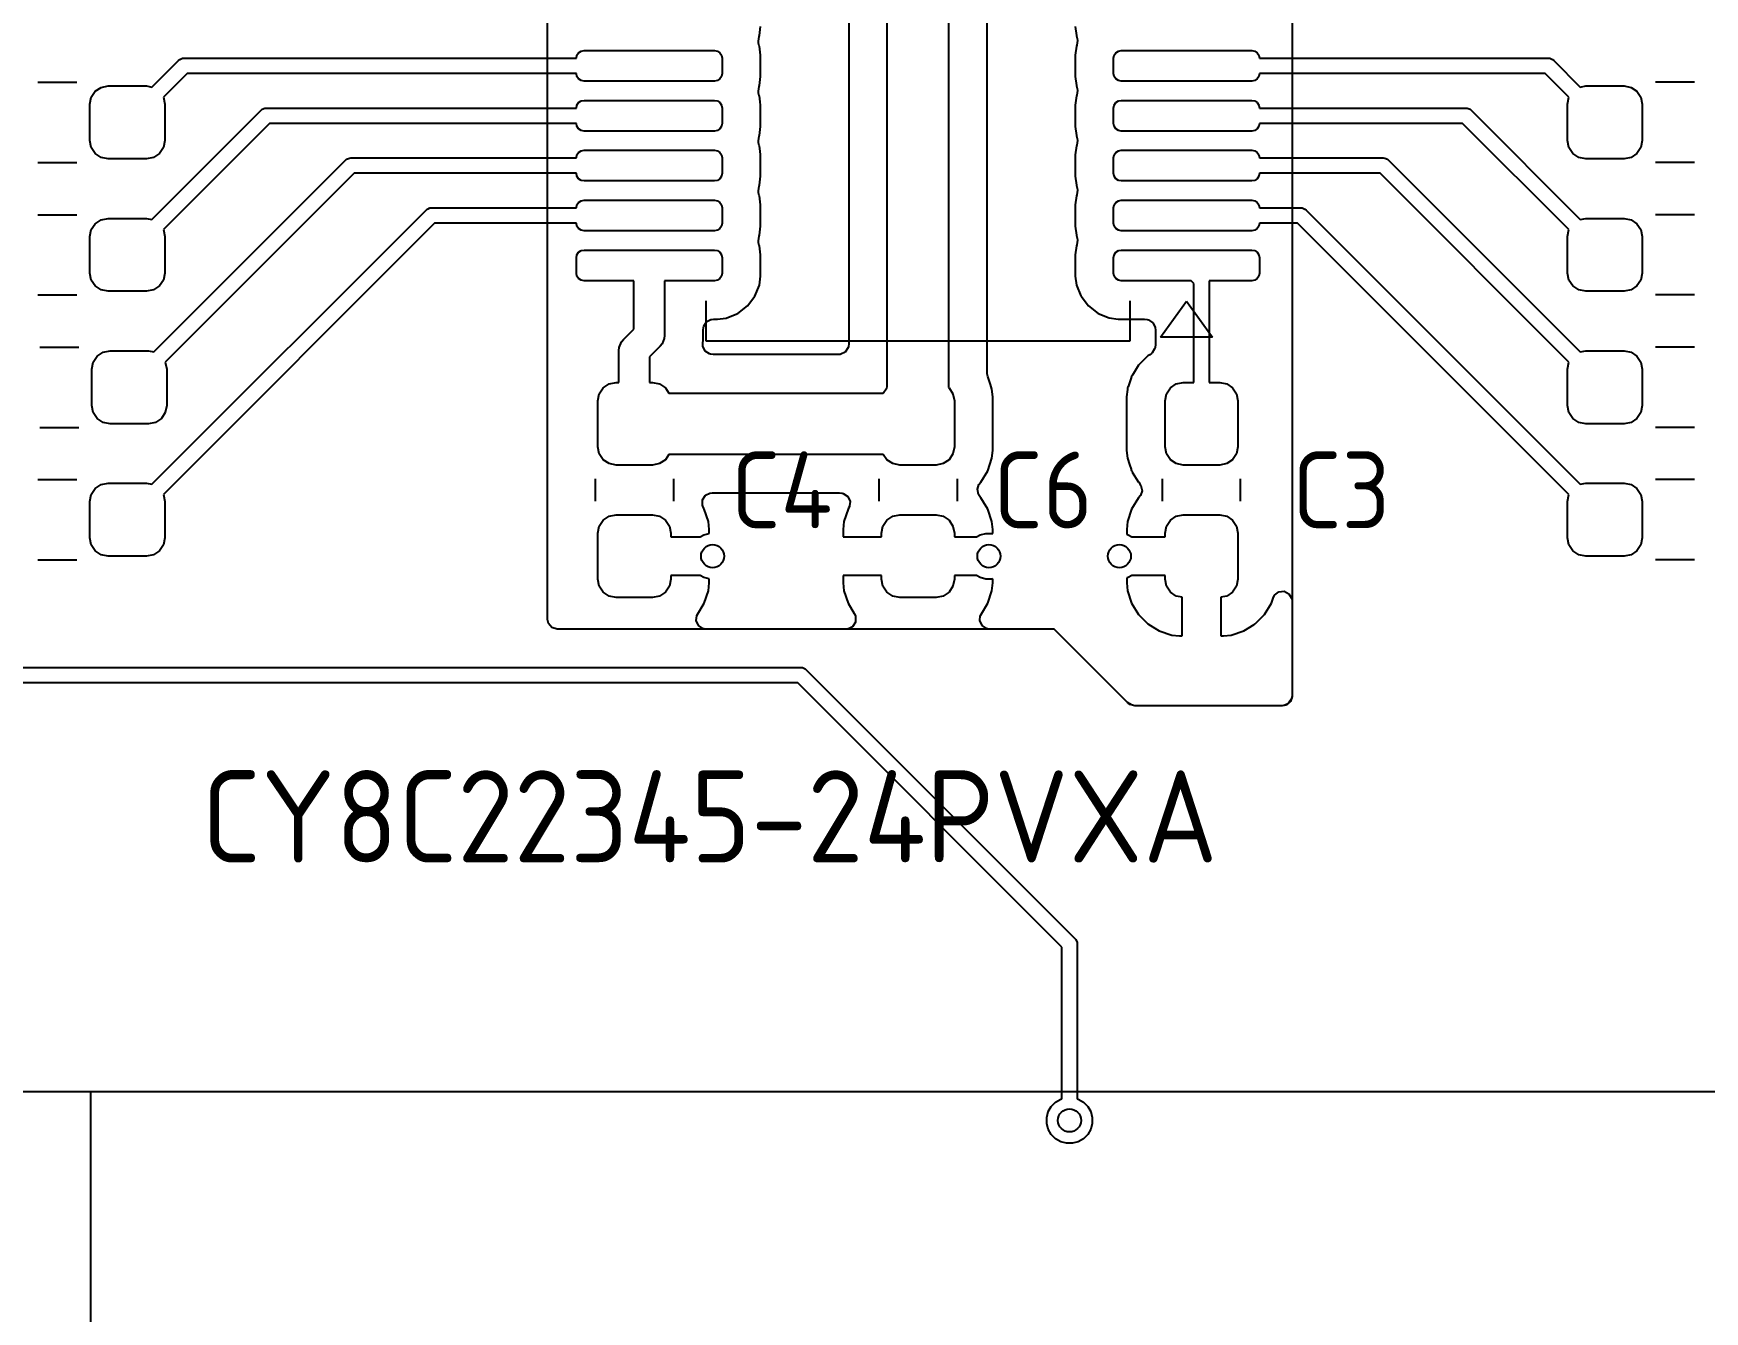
# Model space of a CAD drawing. Header units: millimetres. Extents: x 45 to 545, y -265 to -129.
# Drawn here: x 151 to 172.77, y -166.99 to -150.34 of the extents above; entities that cross this region are included whole.
import ezdxf
from ezdxf.enums import TextEntityAlignment as Align

# ---------------------------------------------------------------- set-up
doc = ezdxf.new("R2010")
doc.units = ezdxf.units.MM
for name, color, linetype, true_color in [('B.Cu', 151, 'CONTINUOUS', 0x6fccdb), ('F.Cu', 241, 'CONTINUOUS', 0xe27299), ('F.Silkscreen', 254, 'CONTINUOUS', 0xdcc8ff), ('User.4', 31, 'CONTINUOUS', 0xd8c852)]:
    doc.layers.add(name, color=color, linetype=linetype, true_color=true_color)
doc.styles.add('KICAD', font='isocp.shx')

msp = doc.modelspace()

# ---------------------------------------------------------------- linework, layer by layer
at = {"layer": 'B.Cu', "linetype": 'CONTINUOUS'}
for p, q in [((167.4, -147.099999), (167.4, -158.976)), ((157.7, -157.9755), (157.7, -147.8)), ((157.711206, -158.027011), (157.7, -157.9755)), ((157.756961, -158.079815), (157.711206, -158.027011)), ((157.824, -158.0995), (157.756961, -158.079815)), ((160.913331, -158.0995), (157.824, -158.0995)), ((160.913347, -158.099499), (160.913331, -158.0995)), ((160.920943, -158.099499), (160.913347, -158.099499)), ((161.079057, -158.099499), (160.920943, -158.099499)), ((161.083347, -158.099499), (161.079057, -158.099499)), ((161.090989, -158.1), (161.083347, -158.099499)), ((164.3, -158.1), (161.090989, -158.1)), ((165.263681, -159.063681), (164.3, -158.1)), ((149.866421, -158.6), (161, -158.6)), ((161, -158.6), (161.019509, -158.601921)), ((161.019509, -158.601921), (161.055557, -158.616853)), ((161.055557, -158.616853), (161.070711, -158.629289)), ((161.070711, -158.629289), (164.57071, -162.129289)), ((160.958578, -158.8), (149.825, -158.8)), ((164.4, -162.241421), (160.958578, -158.8)), ((165.284323, -159.080315), (165.263681, -159.063681)), ((165.351362, -159.1), (165.284323, -159.080315)), ((167.276, -159.1), (165.351362, -159.1)), ((167.327511, -159.088794), (167.276, -159.1)), ((167.380315, -159.043039), (167.327511, -159.088794)), ((167.4, -158.976), (167.380315, -159.043039)), ((164.57071, -162.129289), (164.583147, -162.144442)), ((164.583147, -162.144442), (164.583147, -162.144443)), ((164.583147, -162.144443), (164.598079, -162.180491)), ((164.598079, -162.180491), (164.6, -162.2)), ((164.6, -162.2), (164.6, -164.218869)), ((164.4, -164.218869), (164.4, -162.241421)), ((164.202567, -164.460842), (164.222836, -164.385195)), ((164.222836, -164.385195), (164.261994, -164.317372)), ((164.261994, -164.317372), (164.317372, -164.261994)), ((164.317372, -164.261994), (164.385195, -164.222836)), ((164.385195, -164.222836), (164.4, -164.218869)), ((164.6, -164.218869), (164.614805, -164.222836)), ((164.614805, -164.222836), (164.682628, -164.261994)), ((164.682628, -164.261994), (164.738006, -164.317372)), ((164.738006, -164.317372), (164.777164, -164.385195)), ((164.777164, -164.385195), (164.797433, -164.460842)), ((164.202567, -164.539158), (164.202567, -164.460842)), ((164.222836, -164.614805), (164.202567, -164.539158)), ((164.797433, -164.539158), (164.777164, -164.614805)), ((164.797433, -164.460842), (164.797433, -164.539158)), ((164.261994, -164.682628), (164.222836, -164.614805)), ((164.317372, -164.738006), (164.261994, -164.682628)), ((164.385195, -164.777164), (164.317372, -164.738006)), ((164.460842, -164.797433), (164.385195, -164.777164)), ((164.539158, -164.797433), (164.460842, -164.797433)), ((164.614805, -164.777164), (164.539158, -164.797433)), ((164.682628, -164.738006), (164.614805, -164.777164)), ((164.738006, -164.682628), (164.682628, -164.738006)), ((164.777164, -164.614805), (164.738006, -164.682628))]:
    msp.add_line(p, q, dxfattribs=at)
at = {"layer": 'B.Cu'}
for centre in [(159.85, -157.15), (163.45, -157.15), (165.15, -157.15), (164.5, -164.5)]:
    msp.add_circle(centre, 0.15, dxfattribs=at)
at = {"layer": 'F.Cu', "linetype": 'CONTINUOUS'}
for p, q in [((161.6245, -143.736299), (161.6245, -154.38267)), ((162.125, -154.953428), (162.125, -143.825)), ((162.925, -143.990685), (162.925, -154.953428)), ((163.4255, -154.747597), (163.4255, -144.267189)), ((160.446716, -150.441072), (160.455446, -150.38036)), ((160.449529, -150.467231), (160.446716, -150.441072)), ((160.455446, -150.38036), (160.460044, -150.369262)), ((160.460044, -150.369262), (160.4755, -150.251861)), ((164.5745, -150.251865), (164.58995, -150.369241)), ((164.58995, -150.369241), (164.589953, -150.369253)), ((164.589953, -150.369253), (164.589955, -150.36926)), ((164.589955, -150.36926), (164.589962, -150.369277)), ((164.589962, -150.369277), (164.591744, -150.37358)), ((164.591744, -150.37358), (164.600471, -150.407777)), ((164.603282, -150.433934), (164.594556, -150.494628)), ((164.600471, -150.407777), (164.603282, -150.433934)), ((152.906943, -150.679352), (152.942991, -150.664421)), ((152.942991, -150.664421), (152.9625, -150.6625)), ((152.9625, -150.6625), (158.075, -150.6625)), ((158.075, -150.6625), (158.082612, -150.624232)), ((158.082612, -150.624232), (158.104289, -150.591789)), ((158.104289, -150.591789), (158.136732, -150.570112)), ((158.136732, -150.570112), (158.175, -150.5625)), ((158.175, -150.5625), (159.875, -150.5625)), ((159.875, -150.5625), (159.913268, -150.570112)), ((159.913268, -150.570112), (159.945711, -150.591789)), ((159.945711, -150.591789), (159.967388, -150.624232)), ((159.967388, -150.624232), (159.975, -150.6625)), ((159.975, -150.6625), (159.975, -150.8625)), ((160.458411, -150.501796), (160.449529, -150.467231)), ((160.458513, -150.50204), (160.458411, -150.501796)), ((160.459715, -150.504663), (160.458513, -150.50204)), ((160.460044, -150.505735), (160.459715, -150.504663)), ((160.475499, -150.623136), (160.460044, -150.505735)), ((160.475499, -150.62314), (160.475499, -150.623136)), ((160.4755, -150.901861), (160.475499, -150.62314)), ((164.589954, -150.505742), (164.5745, -150.623136)), ((164.5745, -150.623136), (164.5745, -150.901865)), ((164.589955, -150.505739), (164.589954, -150.505742)), ((164.589957, -150.505734), (164.589955, -150.505739)), ((164.594556, -150.494628), (164.589957, -150.505734)), ((165.075, -150.6625), (165.082612, -150.624232)), ((165.075, -150.8625), (165.075, -150.6625)), ((165.082612, -150.624232), (165.104289, -150.591789)), ((165.104289, -150.591789), (165.136732, -150.570112)), ((165.136732, -150.570112), (165.175, -150.5625)), ((165.175, -150.5625), (166.875, -150.5625)), ((166.875, -150.5625), (166.913268, -150.570112)), ((166.913268, -150.570112), (166.945711, -150.591789)), ((166.945711, -150.591789), (166.967388, -150.624232)), ((166.967388, -150.624232), (166.975, -150.6625)), ((166.975, -150.6625), (170.737498, -150.6625)), ((170.737498, -150.6625), (170.757007, -150.664421)), ((170.757007, -150.664421), (170.793055, -150.679353)), ((152.544711, -151.038866), (152.89179, -150.691789)), ((153.003921, -150.8625), (152.694485, -151.171936)), ((152.89179, -150.691789), (152.906943, -150.679352)), ((158.075, -150.8625), (153.003921, -150.8625)), ((158.082612, -150.900768), (158.075, -150.8625)), ((159.975, -150.8625), (159.967388, -150.900768)), ((165.082612, -150.900768), (165.075, -150.8625)), ((166.975, -150.8625), (166.967388, -150.900768)), ((170.696076, -150.8625), (166.975, -150.8625)), ((171.005512, -151.171936), (170.696076, -150.8625)), ((170.793055, -150.679353), (170.808209, -150.691789)), ((170.808209, -150.691789), (171.155286, -151.038866)), ((151.755579, -151.171613), (151.807062, -151.094562)), ((151.807062, -151.094562), (151.884113, -151.043079)), ((151.884113, -151.043079), (151.975, -151.025)), ((151.975, -151.025), (152.475, -151.025)), ((152.475, -151.025), (152.544711, -151.038866)), ((158.104289, -150.933211), (158.082612, -150.900768)), ((158.136732, -150.954888), (158.104289, -150.933211)), ((158.175, -150.9625), (158.136732, -150.954888)), ((159.875, -150.9625), (158.175, -150.9625)), ((159.913268, -150.954888), (159.875, -150.9625)), ((159.945711, -150.933211), (159.913268, -150.954888)), ((159.967388, -150.900768), (159.945711, -150.933211)), ((160.446716, -151.091072), (160.455445, -151.030363)), ((160.449529, -151.117231), (160.446716, -151.091072)), ((160.455445, -151.030363), (160.460044, -151.019262)), ((160.460044, -151.019262), (160.4755, -150.901861)), ((164.5745, -150.901865), (164.58995, -151.019241)), ((164.58995, -151.019241), (164.589953, -151.019253)), ((164.589953, -151.019253), (164.589955, -151.01926)), ((164.589955, -151.01926), (164.589962, -151.019277)), ((164.589962, -151.019277), (164.591744, -151.02358)), ((164.591744, -151.02358), (164.600471, -151.057777)), ((164.603282, -151.083934), (164.594556, -151.144628)), ((164.600471, -151.057777), (164.603282, -151.083934)), ((165.104289, -150.933211), (165.082612, -150.900768)), ((165.136732, -150.954888), (165.104289, -150.933211)), ((165.175, -150.9625), (165.136732, -150.954888)), ((166.875, -150.9625), (165.175, -150.9625)), ((166.913268, -150.954888), (166.875, -150.9625)), ((166.945711, -150.933211), (166.913268, -150.954888)), ((166.967388, -150.900768), (166.945711, -150.933211)), ((171.155286, -151.038866), (171.224998, -151.025)), ((171.224998, -151.025), (171.724998, -151.025)), ((171.724998, -151.025), (171.815885, -151.043079)), ((171.815885, -151.043079), (171.892936, -151.094562)), ((171.892936, -151.094562), (171.944419, -151.171613)), ((151.7375, -151.2625), (151.755579, -151.171613)), ((151.7375, -151.7375), (151.7375, -151.2625)), ((152.694485, -151.171936), (152.7125, -151.2625)), ((152.7125, -151.2625), (152.7125, -151.7375)), ((153.981943, -151.329353), (154.017991, -151.314421)), ((154.017991, -151.314421), (154.0375, -151.3125)), ((154.0375, -151.3125), (158.075, -151.3125)), ((158.075, -151.3125), (158.082612, -151.274232)), ((158.082612, -151.274232), (158.104289, -151.241789)), ((158.104289, -151.241789), (158.136732, -151.220112)), ((158.136732, -151.220112), (158.175, -151.2125)), ((158.175, -151.2125), (159.875, -151.2125)), ((159.875, -151.2125), (159.913268, -151.220112)), ((159.913268, -151.220112), (159.945711, -151.241789)), ((159.945711, -151.241789), (159.967388, -151.274232)), ((159.967388, -151.274232), (159.975, -151.3125)), ((159.975, -151.3125), (159.975, -151.5125)), ((160.458411, -151.151796), (160.449529, -151.117231)), ((160.458513, -151.15204), (160.458411, -151.151796)), ((160.459715, -151.154663), (160.458513, -151.15204)), ((160.460044, -151.155736), (160.459715, -151.154663)), ((160.470279, -151.233485), (160.460044, -151.155736)), ((160.47059, -151.23585), (160.470279, -151.233485)), ((160.475415, -151.272504), (160.47059, -151.23585)), ((160.475499, -151.27314), (160.475415, -151.272504)), ((160.4755, -151.551861), (160.475499, -151.27314)), ((164.589954, -151.155742), (164.5745, -151.273136)), ((164.5745, -151.273136), (164.5745, -151.551862)), ((164.589955, -151.155739), (164.589954, -151.155742)), ((164.589957, -151.155734), (164.589955, -151.155739)), ((164.594556, -151.144628), (164.589957, -151.155734)), ((165.075, -151.3125), (165.082612, -151.274232)), ((165.075, -151.5125), (165.075, -151.3125)), ((165.082612, -151.274232), (165.104289, -151.241789)), ((165.104289, -151.241789), (165.136732, -151.220112)), ((165.136732, -151.220112), (165.175, -151.2125)), ((165.175, -151.2125), (166.875, -151.2125)), ((166.875, -151.2125), (166.913268, -151.220112)), ((166.913268, -151.220112), (166.945711, -151.241789)), ((166.945711, -151.241789), (166.967388, -151.274232)), ((166.967388, -151.274232), (166.975, -151.3125)), ((166.975, -151.3125), (169.662498, -151.3125)), ((169.662498, -151.3125), (169.682007, -151.314421)), ((169.682007, -151.314421), (169.718055, -151.329353)), ((170.987498, -151.2625), (171.005512, -151.171936)), ((170.987498, -151.7375), (170.987498, -151.2625)), ((171.944419, -151.171613), (171.962498, -151.2625)), ((171.962498, -151.2625), (171.962498, -151.7375)), ((152.544711, -152.763866), (153.966789, -151.341789)), ((154.078922, -151.5125), (152.694485, -152.896936)), ((153.966789, -151.341789), (153.981943, -151.329353)), ((158.075, -151.5125), (154.078922, -151.5125)), ((158.082612, -151.550768), (158.075, -151.5125)), ((159.975, -151.5125), (159.967388, -151.550768)), ((165.082612, -151.550768), (165.075, -151.5125)), ((166.975, -151.5125), (166.967388, -151.550768)), ((169.621076, -151.5125), (166.975, -151.5125)), ((171.005512, -152.896936), (169.621076, -151.5125)), ((169.718055, -151.329353), (169.733209, -151.341789)), ((169.733209, -151.341789), (171.155286, -152.763866)), ((151.755579, -151.828387), (151.7375, -151.7375)), ((152.7125, -151.7375), (152.694421, -151.828387)), ((158.104289, -151.583211), (158.082612, -151.550768)), ((158.136732, -151.604888), (158.104289, -151.583211)), ((158.175, -151.6125), (158.136732, -151.604888)), ((159.875, -151.6125), (158.175, -151.6125)), ((159.913268, -151.604888), (159.875, -151.6125)), ((159.945711, -151.583211), (159.913268, -151.604888)), ((159.967388, -151.550768), (159.945711, -151.583211)), ((160.446716, -151.741072), (160.455445, -151.680363)), ((160.449529, -151.767231), (160.446716, -151.741072)), ((160.455445, -151.680363), (160.460044, -151.669262)), ((160.460044, -151.669262), (160.4755, -151.551861)), ((164.5745, -151.551862), (164.58995, -151.669241)), ((164.58995, -151.669241), (164.589953, -151.669253)), ((164.589953, -151.669253), (164.589955, -151.66926)), ((164.589955, -151.66926), (164.589962, -151.669277)), ((164.589962, -151.669277), (164.591744, -151.67358)), ((164.591744, -151.67358), (164.600471, -151.707777)), ((164.603282, -151.733934), (164.594556, -151.794628)), ((164.600471, -151.707777), (164.603282, -151.733934)), ((165.104289, -151.583211), (165.082612, -151.550768)), ((165.136732, -151.604888), (165.104289, -151.583211)), ((165.175, -151.6125), (165.136732, -151.604888)), ((166.875, -151.6125), (165.175, -151.6125)), ((166.913268, -151.604888), (166.875, -151.6125)), ((166.945711, -151.583211), (166.913268, -151.604888)), ((166.967388, -151.550768), (166.945711, -151.583211)), ((171.005577, -151.828387), (170.987498, -151.7375)), ((171.962498, -151.7375), (171.944419, -151.828387)), ((151.807062, -151.905438), (151.755579, -151.828387)), ((151.884113, -151.956921), (151.807062, -151.905438)), ((151.975, -151.975), (151.884113, -151.956921)), ((152.475, -151.975), (151.975, -151.975)), ((152.565887, -151.956921), (152.475, -151.975)), ((152.642938, -151.905438), (152.565887, -151.956921)), ((152.694421, -151.828387), (152.642938, -151.905438)), ((155.081943, -151.979352), (155.117991, -151.964421)), ((155.117991, -151.964421), (155.1375, -151.9625)), ((155.1375, -151.9625), (158.075, -151.9625)), ((158.075, -151.9625), (158.082612, -151.924232)), ((158.082612, -151.924232), (158.104289, -151.891789)), ((158.104289, -151.891789), (158.136732, -151.870112)), ((158.136732, -151.870112), (158.175, -151.8625)), ((158.175, -151.8625), (159.875, -151.8625)), ((159.875, -151.8625), (159.913268, -151.870112)), ((159.913268, -151.870112), (159.945711, -151.891789)), ((159.945711, -151.891789), (159.967388, -151.924232)), ((159.967388, -151.924232), (159.975, -151.9625)), ((159.975, -151.9625), (159.975, -152.1625)), ((160.458411, -151.801796), (160.449529, -151.767231)), ((160.458513, -151.80204), (160.458411, -151.801796)), ((160.459715, -151.804663), (160.458513, -151.80204)), ((160.460044, -151.805736), (160.459715, -151.804663)), ((160.460044, -151.805738), (160.460044, -151.805736)), ((160.469668, -151.878844), (160.460044, -151.805738)), ((160.47498, -151.9192), (160.469668, -151.878844)), ((160.475499, -151.92314), (160.47498, -151.9192)), ((160.4755, -152.201861), (160.475499, -151.92314)), ((164.589954, -151.805742), (164.5745, -151.923136)), ((164.5745, -151.923136), (164.5745, -152.201865)), ((164.589955, -151.805739), (164.589954, -151.805742)), ((164.589957, -151.805734), (164.589955, -151.805739)), ((164.594556, -151.794628), (164.589957, -151.805734)), ((165.075, -151.9625), (165.082612, -151.924232)), ((165.075, -152.1625), (165.075, -151.9625)), ((165.082612, -151.924232), (165.104289, -151.891789)), ((165.104289, -151.891789), (165.136732, -151.870112)), ((165.136732, -151.870112), (165.175, -151.8625)), ((165.175, -151.8625), (166.875, -151.8625)), ((166.875, -151.8625), (166.913268, -151.870112)), ((166.913268, -151.870112), (166.945711, -151.891789)), ((166.945711, -151.891789), (166.967388, -151.924232)), ((166.967388, -151.924232), (166.975, -151.9625)), ((166.975, -151.9625), (168.587498, -151.9625)), ((168.587498, -151.9625), (168.607007, -151.964421)), ((168.607007, -151.964421), (168.643055, -151.979353)), ((171.05706, -151.905438), (171.005577, -151.828387)), ((171.134111, -151.956921), (171.05706, -151.905438)), ((171.224998, -151.975), (171.134111, -151.956921)), ((171.724998, -151.975), (171.224998, -151.975)), ((171.815885, -151.956921), (171.724998, -151.975)), ((171.892936, -151.905438), (171.815885, -151.956921)), ((171.944419, -151.828387), (171.892936, -151.905438)), ((152.569711, -154.488866), (155.06679, -151.991789)), ((155.178921, -152.1625), (152.719485, -154.621936)), ((155.06679, -151.991789), (155.081943, -151.979352)), ((158.075, -152.1625), (155.178921, -152.1625)), ((158.082612, -152.200768), (158.075, -152.1625)), ((159.975, -152.1625), (159.967388, -152.200768)), ((165.082612, -152.200768), (165.075, -152.1625)), ((166.975, -152.1625), (166.967388, -152.200768)), ((168.546076, -152.1625), (166.975, -152.1625)), ((171.005512, -154.621935), (168.546076, -152.1625)), ((168.643055, -151.979353), (168.658209, -151.991789)), ((168.658209, -151.991789), (171.155286, -154.488866)), ((158.104289, -152.233211), (158.082612, -152.200768)), ((158.136732, -152.254888), (158.104289, -152.233211)), ((158.175, -152.2625), (158.136732, -152.254888)), ((159.875, -152.2625), (158.175, -152.2625)), ((159.913268, -152.254888), (159.875, -152.2625)), ((159.945711, -152.233211), (159.913268, -152.254888)), ((159.967388, -152.200768), (159.945711, -152.233211)), ((160.446716, -152.391071), (160.455446, -152.33036)), ((160.449529, -152.417231), (160.446716, -152.391071)), ((160.455446, -152.33036), (160.459597, -152.32034)), ((160.459597, -152.32034), (160.460044, -152.319262)), ((160.460044, -152.319262), (160.4755, -152.201861)), ((164.5745, -152.201865), (164.58995, -152.319241)), ((164.58995, -152.319241), (164.589953, -152.319253)), ((164.589953, -152.319253), (164.589955, -152.31926)), ((164.589955, -152.31926), (164.589962, -152.319277)), ((164.589962, -152.319277), (164.591744, -152.32358)), ((164.591744, -152.32358), (164.600471, -152.357777)), ((164.603282, -152.383934), (164.594556, -152.444628)), ((164.600471, -152.357777), (164.603282, -152.383934)), ((165.104289, -152.233211), (165.082612, -152.200768)), ((165.136732, -152.254888), (165.104289, -152.233211)), ((165.175, -152.2625), (165.136732, -152.254888)), ((166.875, -152.2625), (165.175, -152.2625)), ((166.913268, -152.254888), (166.875, -152.2625)), ((166.945711, -152.233211), (166.913268, -152.254888)), ((166.967388, -152.200768), (166.945711, -152.233211)), ((156.131942, -152.629353), (156.1425, -152.624979)), ((156.1425, -152.624979), (156.167991, -152.614421)), ((156.167991, -152.614421), (156.1875, -152.6125)), ((156.1875, -152.6125), (158.075, -152.6125)), ((158.075, -152.6125), (158.082612, -152.574232)), ((158.082612, -152.574232), (158.104289, -152.541789)), ((158.104289, -152.541789), (158.136732, -152.520112)), ((158.136732, -152.520112), (158.175, -152.5125)), ((158.175, -152.5125), (159.875, -152.5125)), ((159.875, -152.5125), (159.913268, -152.520112)), ((159.913268, -152.520112), (159.945711, -152.541789)), ((159.945711, -152.541789), (159.967388, -152.574232)), ((159.967388, -152.574232), (159.975, -152.6125)), ((159.975, -152.6125), (159.975, -152.8125)), ((160.458411, -152.451796), (160.449529, -152.417231)), ((160.458513, -152.45204), (160.458411, -152.451796)), ((160.459715, -152.454663), (160.458513, -152.45204)), ((160.460044, -152.455735), (160.459715, -152.454663)), ((160.475499, -152.573136), (160.460044, -152.455735)), ((160.475499, -152.57314), (160.475499, -152.573136)), ((160.4755, -152.851861), (160.475499, -152.57314)), ((164.589954, -152.455742), (164.5745, -152.573136)), ((164.5745, -152.573136), (164.5745, -152.851865)), ((164.589955, -152.455739), (164.589954, -152.455742)), ((164.589957, -152.455734), (164.589955, -152.455739)), ((164.594556, -152.444628), (164.589957, -152.455734)), ((165.075, -152.6125), (165.082612, -152.574232)), ((165.075, -152.8125), (165.075, -152.6125)), ((165.082612, -152.574232), (165.104289, -152.541789)), ((165.104289, -152.541789), (165.136732, -152.520112)), ((165.136732, -152.520112), (165.175, -152.5125)), ((165.175, -152.5125), (166.875, -152.5125)), ((166.875, -152.5125), (166.913268, -152.520112)), ((166.913268, -152.520112), (166.945711, -152.541789)), ((166.945711, -152.541789), (166.967388, -152.574232)), ((166.967388, -152.574232), (166.975, -152.6125)), ((166.975, -152.6125), (167.512498, -152.6125)), ((167.512498, -152.6125), (167.532007, -152.614421)), ((167.532007, -152.614421), (167.568055, -152.629353)), ((151.755579, -152.896613), (151.807062, -152.819562)), ((151.807062, -152.819562), (151.884113, -152.768079)), ((151.884113, -152.768079), (151.975, -152.75)), ((151.975, -152.75), (152.475, -152.75)), ((152.475, -152.75), (152.544711, -152.763866)), ((152.544711, -156.213866), (156.116789, -152.641789)), ((156.228922, -152.8125), (152.694485, -156.346936)), ((156.116789, -152.641789), (156.131942, -152.629353)), ((158.075, -152.8125), (156.228922, -152.8125)), ((158.082612, -152.850768), (158.075, -152.8125)), ((159.975, -152.8125), (159.967388, -152.850768)), ((165.082612, -152.850768), (165.075, -152.8125)), ((166.975, -152.8125), (166.967388, -152.850768)), ((167.471076, -152.8125), (166.975, -152.8125)), ((171.005512, -156.346936), (167.471076, -152.8125)), ((167.568055, -152.629353), (167.583209, -152.641789)), ((167.583209, -152.641789), (171.155286, -156.213866)), ((171.155286, -152.763866), (171.224998, -152.75)), ((171.224998, -152.75), (171.724998, -152.75)), ((171.724998, -152.75), (171.815885, -152.768079)), ((171.815885, -152.768079), (171.892936, -152.819562)), ((171.892936, -152.819562), (171.944419, -152.896613)), ((151.7375, -152.9875), (151.755579, -152.896613)), ((151.7375, -153.4625), (151.7375, -152.9875)), ((152.694485, -152.896936), (152.7125, -152.9875)), ((152.7125, -152.9875), (152.7125, -153.4625)), ((158.104289, -152.883211), (158.082612, -152.850768)), ((158.136732, -152.904888), (158.104289, -152.883211)), ((158.175, -152.9125), (158.136732, -152.904888)), ((159.875, -152.9125), (158.175, -152.9125)), ((159.913268, -152.904888), (159.875, -152.9125)), ((159.945711, -152.883211), (159.913268, -152.904888)), ((159.967388, -152.850768), (159.945711, -152.883211)), ((160.446716, -153.041072), (160.455446, -152.98036)), ((160.449529, -153.067231), (160.446716, -153.041072)), ((160.455446, -152.98036), (160.460044, -152.969262)), ((160.460044, -152.969262), (160.4755, -152.851861)), ((164.5745, -152.851865), (164.58995, -152.969241)), ((164.58995, -152.969241), (164.589953, -152.969253)), ((164.589953, -152.969253), (164.589955, -152.96926)), ((164.589955, -152.96926), (164.589962, -152.969277)), ((164.589962, -152.969277), (164.591744, -152.97358)), ((164.591744, -152.97358), (164.600471, -153.007777)), ((164.603282, -153.033934), (164.594556, -153.094628)), ((164.600471, -153.007777), (164.603282, -153.033934)), ((165.104289, -152.883211), (165.082612, -152.850768)), ((165.136732, -152.904888), (165.104289, -152.883211)), ((165.175, -152.9125), (165.136732, -152.904888)), ((166.875, -152.9125), (165.175, -152.9125)), ((166.913268, -152.904888), (166.875, -152.9125)), ((166.945711, -152.883211), (166.913268, -152.904888)), ((166.967388, -152.850768), (166.945711, -152.883211)), ((170.987498, -152.9875), (171.005512, -152.896936)), ((170.987498, -153.4625), (170.987498, -152.9875)), ((171.944419, -152.896613), (171.962498, -152.9875)), ((171.962498, -152.9875), (171.962498, -153.4625)), ((158.075, -153.2625), (158.082612, -153.224232)), ((158.075, -153.4625), (158.075, -153.2625)), ((158.082612, -153.224232), (158.104289, -153.191789)), ((158.104289, -153.191789), (158.136732, -153.170112)), ((158.136732, -153.170112), (158.175, -153.1625)), ((158.175, -153.1625), (159.875, -153.1625)), ((159.875, -153.1625), (159.913268, -153.170112)), ((159.913268, -153.170112), (159.945711, -153.191789)), ((159.945711, -153.191789), (159.967388, -153.224232)), ((159.967388, -153.224232), (159.975, -153.2625)), ((159.975, -153.2625), (159.975, -153.4625)), ((160.458411, -153.101796), (160.449529, -153.067231)), ((160.458513, -153.10204), (160.458411, -153.101796)), ((160.459715, -153.104663), (160.458513, -153.10204)), ((160.460044, -153.105735), (160.459715, -153.104663)), ((160.475499, -153.223136), (160.460044, -153.105735)), ((160.475499, -153.22314), (160.475499, -153.223136)), ((160.4755, -153.501861), (160.475499, -153.22314)), ((164.589954, -153.105742), (164.5745, -153.223136)), ((164.5745, -153.223136), (164.5745, -153.501865)), ((164.589955, -153.105739), (164.589954, -153.105742)), ((164.589957, -153.105734), (164.589955, -153.105739)), ((164.594556, -153.094628), (164.589957, -153.105734)), ((165.075, -153.2625), (165.082612, -153.224232)), ((165.075, -153.4625), (165.075, -153.2625)), ((165.082612, -153.224232), (165.104289, -153.191789)), ((165.104289, -153.191789), (165.136732, -153.170112)), ((165.136732, -153.170112), (165.175, -153.1625)), ((165.175, -153.1625), (166.875, -153.1625)), ((166.875, -153.1625), (166.913268, -153.170112)), ((166.913268, -153.170112), (166.945711, -153.191789)), ((166.945711, -153.191789), (166.967388, -153.224232)), ((166.967388, -153.224232), (166.975, -153.2625)), ((166.975, -153.2625), (166.975, -153.4625)), ((151.755579, -153.553387), (151.7375, -153.4625)), ((152.7125, -153.4625), (152.694421, -153.553387)), ((158.082612, -153.500768), (158.075, -153.4625)), ((159.975, -153.4625), (159.967388, -153.500768)), ((165.082612, -153.500768), (165.075, -153.4625)), ((166.975, -153.4625), (166.967388, -153.500768)), ((171.005577, -153.553387), (170.987498, -153.4625)), ((171.962498, -153.4625), (171.944419, -153.553387)), ((151.807062, -153.630438), (151.755579, -153.553387)), ((151.884113, -153.681921), (151.807062, -153.630438)), ((151.975, -153.7), (151.884113, -153.681921)), ((152.475, -153.7), (151.975, -153.7)), ((152.565887, -153.681921), (152.475, -153.7)), ((152.642938, -153.630438), (152.565887, -153.681921)), ((152.694421, -153.553387), (152.642938, -153.630438)), ((158.104289, -153.533211), (158.082612, -153.500768)), ((158.136732, -153.554888), (158.104289, -153.533211)), ((158.175, -153.5625), (158.136732, -153.554888)), ((158.825, -153.5625), (158.175, -153.5625)), ((158.825, -154.192157), (158.825, -153.5625)), ((159.875, -153.5625), (159.225, -153.5625)), ((159.225, -153.5625), (159.225, -154.275)), ((159.913268, -153.554888), (159.875, -153.5625)), ((159.945711, -153.533211), (159.913268, -153.554888)), ((159.967388, -153.500768), (159.945711, -153.533211)), ((160.399536, -153.765341), (160.460044, -153.619262)), ((160.460044, -153.619262), (160.4755, -153.501861)), ((164.5745, -153.501865), (164.58995, -153.619241)), ((164.58995, -153.619241), (164.589953, -153.619252)), ((164.589953, -153.619252), (164.589958, -153.619269)), ((164.589958, -153.619269), (164.64867, -153.76101)), ((165.104289, -153.533211), (165.082612, -153.500768)), ((165.136732, -153.554888), (165.104289, -153.533211)), ((165.175, -153.5625), (165.136732, -153.554888)), ((166.083579, -153.5625), (165.175, -153.5625)), ((166.12, -153.598921), (166.083579, -153.5625)), ((166.12, -154.8875), (166.12, -153.598921)), ((166.875, -153.5625), (166.32, -153.5625)), ((166.32, -153.5625), (166.32, -154.8875)), ((166.913268, -153.554888), (166.875, -153.5625)), ((166.945711, -153.533211), (166.913268, -153.554888)), ((166.967388, -153.500768), (166.945711, -153.533211)), ((171.05706, -153.630438), (171.005577, -153.553387)), ((171.134111, -153.681921), (171.05706, -153.630438)), ((171.224998, -153.7), (171.134111, -153.681921)), ((171.724998, -153.7), (171.224998, -153.7)), ((171.815885, -153.681921), (171.724998, -153.7)), ((171.892936, -153.630438), (171.815885, -153.681921)), ((171.944419, -153.553387), (171.892936, -153.630438)), ((160.177841, -153.987036), (160.303282, -153.890782)), ((160.303282, -153.890782), (160.399536, -153.765341)), ((164.64867, -153.76101), (164.650464, -153.765341)), ((164.650464, -153.765341), (164.746718, -153.890782)), ((164.746718, -153.890782), (164.872159, -153.987036)), ((159.734927, -154.154894), (159.772672, -154.096143)), ((159.772672, -154.096143), (159.774041, -154.094956)), ((159.774041, -154.094956), (159.82892, -154.067476)), ((159.82892, -154.067476), (159.836479, -154.065832)), ((159.836479, -154.065832), (159.862832, -154.062999)), ((159.862832, -154.062999), (159.914365, -154.062999)), ((159.914365, -154.062999), (160.023712, -154.048605)), ((160.023712, -154.048605), (160.027755, -154.048339)), ((160.027755, -154.048339), (160.031883, -154.047658)), ((160.031883, -154.047658), (160.035785, -154.045877)), ((160.035785, -154.045877), (160.177841, -153.987036)), ((164.872159, -153.987036), (165.018238, -154.047544)), ((165.018238, -154.047544), (165.135639, -154.063)), ((165.135639, -154.063), (165.477673, -154.062999)), ((165.477673, -154.062999), (165.512606, -154.068021)), ((165.512606, -154.068021), (165.527603, -154.072425)), ((165.527603, -154.072425), (165.586355, -154.11017)), ((165.586355, -154.11017), (165.587542, -154.111539)), ((165.587542, -154.111539), (165.615019, -154.166403)), ((158.633843, -154.430982), (158.663706, -154.358886)), ((158.663706, -154.358886), (158.688579, -154.328579)), ((158.688579, -154.328579), (158.825, -154.192157)), ((159.221157, -154.314018), (159.191294, -154.386114)), ((159.225, -154.275), (159.221157, -154.314018)), ((159.720897, -154.403335), (159.722017, -154.361504)), ((159.722017, -154.361504), (159.725071, -154.346146)), ((159.725071, -154.346146), (159.7255, -154.344176)), ((159.7255, -154.204828), (159.730523, -154.169892)), ((159.7255, -154.344176), (159.7255, -154.204828)), ((159.730523, -154.169892), (159.734927, -154.154894)), ((165.615019, -154.166403), (165.616664, -154.173962)), ((165.616664, -154.173962), (165.6195, -154.20033)), ((165.6195, -154.20033), (165.6195, -154.394768)), ((151.780579, -154.621613), (151.832062, -154.544562)), ((151.832062, -154.544562), (151.909113, -154.493079)), ((151.909113, -154.493079), (152, -154.475)), ((152, -154.475), (152.5, -154.475)), ((152.5, -154.475), (152.569711, -154.488866)), ((158.63, -154.47), (158.633843, -154.430982)), ((158.63, -154.8875), (158.63, -154.47)), ((159.166422, -154.416421), (159.03, -154.552842)), ((159.03, -154.552842), (159.03, -154.8875)), ((159.191294, -154.386114), (159.166422, -154.416421)), ((159.722228, -154.412598), (159.720897, -154.403335)), ((159.722464, -154.414236), (159.722228, -154.412598)), ((159.751486, -154.477789), (159.722464, -154.414236)), ((159.810263, -154.515565), (159.751486, -154.477789)), ((159.823581, -154.519476), (159.810263, -154.515565)), ((159.85852, -154.5245), (159.823581, -154.519476)), ((161.487168, -154.5245), (159.85852, -154.5245)), ((161.513539, -154.521663), (161.487168, -154.5245)), ((161.521097, -154.520018), (161.513539, -154.521663)), ((161.575958, -154.492542), (161.521097, -154.520018)), ((161.577327, -154.491355), (161.575958, -154.492542)), ((161.61507, -154.432612), (161.577327, -154.491355)), ((161.619475, -154.417614), (161.61507, -154.432612)), ((161.6245, -154.38267), (161.619475, -154.417614)), ((165.521648, -154.54216), (165.399662, -154.664146)), ((165.548756, -154.52544), (165.521648, -154.54216)), ((165.570531, -154.508384), (165.548756, -154.52544)), ((165.576799, -154.50223), (165.570531, -154.508384)), ((165.608901, -154.448688), (165.576799, -154.50223)), ((165.614475, -154.429708), (165.608901, -154.448688)), ((165.6195, -154.394768), (165.614475, -154.429708)), ((171.155286, -154.488866), (171.224998, -154.475)), ((171.224998, -154.475), (171.724998, -154.475)), ((171.724998, -154.475), (171.815885, -154.493079)), ((171.815885, -154.493079), (171.892936, -154.544562)), ((171.892936, -154.544562), (171.944419, -154.621613)), ((151.7625, -154.7125), (151.780579, -154.621613)), ((151.7625, -155.1875), (151.7625, -154.7125)), ((152.719485, -154.621936), (152.7375, -154.7125)), ((152.7375, -154.7125), (152.7375, -155.1875)), ((163.428438, -154.774429), (163.4255, -154.747597)), ((163.436447, -154.810565), (163.428438, -154.774429)), ((165.321847, -154.790305), (165.309091, -154.810985)), ((165.399661, -154.664148), (165.321847, -154.790305)), ((165.399662, -154.664146), (165.399661, -154.664148)), ((170.987498, -154.7125), (171.005512, -154.621935)), ((170.987498, -155.1875), (170.987498, -154.7125)), ((171.944419, -154.621613), (171.962498, -154.7125)), ((171.962498, -154.7125), (171.962498, -155.1875)), ((158.373079, -155.034113), (158.424562, -154.957062)), ((158.424562, -154.957062), (158.501613, -154.905579)), ((158.501613, -154.905579), (158.5925, -154.8875)), ((158.5925, -154.8875), (158.63, -154.8875)), ((159.03, -154.8875), (159.0675, -154.8875)), ((159.0675, -154.8875), (159.158387, -154.905579)), ((159.158387, -154.905579), (159.235438, -154.957062)), ((159.235438, -154.957062), (159.280832, -155.025)), ((162.074168, -155.025), (162.119562, -154.957062)), ((162.119562, -154.957062), (162.125, -154.953428)), ((162.925, -154.953428), (162.930438, -154.957062)), ((162.930438, -154.957062), (162.981921, -155.034113)), ((163.439803, -154.822737), (163.436447, -154.810565)), ((163.469527, -154.912439), (163.439803, -154.822737)), ((163.490174, -154.974747), (163.469527, -154.912439)), ((163.500499, -155.075824), (163.490174, -154.974747)), ((165.254184, -154.981021), (165.2445, -155.075805)), ((165.254367, -154.977419), (165.254184, -154.981021)), ((165.25519, -154.971173), (165.254367, -154.977419)), ((165.256677, -154.956612), (165.25519, -154.971173)), ((165.265124, -154.943667), (165.256677, -154.956612)), ((165.299221, -154.840773), (165.265124, -154.943667)), ((165.309084, -154.811003), (165.299221, -154.840771)), ((165.299221, -154.840771), (165.299221, -154.840773)), ((165.309091, -154.810985), (165.309084, -154.811003)), ((165.763079, -155.034113), (165.814562, -154.957062)), ((165.814562, -154.957062), (165.891613, -154.905579)), ((165.891613, -154.905579), (165.9825, -154.8875)), ((165.9825, -154.8875), (166.12, -154.8875)), ((166.32, -154.8875), (166.4575, -154.8875)), ((166.4575, -154.8875), (166.548387, -154.905579)), ((166.548387, -154.905579), (166.625438, -154.957062)), ((166.625438, -154.957062), (166.676921, -155.034113)), ((151.780579, -155.278387), (151.7625, -155.1875)), ((152.7375, -155.1875), (152.719421, -155.278387)), ((158.355, -155.125), (158.373079, -155.034113)), ((158.355, -155.725), (158.355, -155.125)), ((159.280832, -155.025), (162.074168, -155.025)), ((162.981921, -155.034113), (163, -155.125)), ((163, -155.125), (163, -155.725)), ((163.5005, -155.774177), (163.500499, -155.075824)), ((165.2445, -155.075805), (165.2445, -155.075812)), ((165.2445, -155.075812), (165.2445, -155.075815)), ((165.2445, -155.075815), (165.2445, -155.774169)), ((165.745, -155.125), (165.763079, -155.034113)), ((165.745, -155.725), (165.745, -155.125)), ((166.676921, -155.034113), (166.695, -155.125)), ((166.695, -155.125), (166.695, -155.725)), ((171.005577, -155.278387), (170.987498, -155.1875)), ((171.962498, -155.1875), (171.944419, -155.278387)), ((151.832062, -155.355438), (151.780579, -155.278387)), ((151.909113, -155.406921), (151.832062, -155.355438)), ((152, -155.425), (151.909113, -155.406921)), ((152.5, -155.425), (152, -155.425)), ((152.590887, -155.406921), (152.5, -155.425)), ((152.667938, -155.355438), (152.590887, -155.406921)), ((152.719421, -155.278387), (152.667938, -155.355438)), ((171.05706, -155.355438), (171.005577, -155.278387)), ((171.134111, -155.406921), (171.05706, -155.355438)), ((171.224998, -155.425), (171.134111, -155.406921)), ((171.724998, -155.425), (171.224998, -155.425)), ((171.815885, -155.406921), (171.724998, -155.425)), ((171.892936, -155.355438), (171.815885, -155.406921)), ((171.944419, -155.278387), (171.892936, -155.355438)), ((158.373079, -155.815887), (158.355, -155.725)), ((158.424562, -155.892938), (158.373079, -155.815887)), ((158.501613, -155.944421), (158.424562, -155.892938)), ((159.235438, -155.892938), (159.158387, -155.944421)), ((159.280832, -155.825), (159.235438, -155.892938)), ((162.074168, -155.825), (159.280832, -155.825)), ((162.119562, -155.892938), (162.074168, -155.825)), ((162.196613, -155.944421), (162.119562, -155.892938)), ((162.930438, -155.892938), (162.853387, -155.944421)), ((162.981921, -155.815887), (162.930438, -155.892938)), ((163, -155.725), (162.981921, -155.815887)), ((163.435908, -156.039016), (163.490174, -155.875253)), ((163.490174, -155.875253), (163.5005, -155.774177)), ((165.2445, -155.774169), (165.244501, -155.774187)), ((165.244501, -155.774187), (165.244503, -155.774211)), ((165.244503, -155.774211), (165.244504, -155.774218)), ((165.244504, -155.774218), (165.254824, -155.875248)), ((165.254824, -155.875248), (165.254824, -155.87525)), ((165.254824, -155.87525), (165.254825, -155.875252)), ((165.254825, -155.875252), (165.281705, -155.956369)), ((165.763079, -155.815887), (165.745, -155.725)), ((165.814562, -155.892938), (165.763079, -155.815887)), ((165.891613, -155.944421), (165.814562, -155.892938)), ((166.625438, -155.892938), (166.548387, -155.944421)), ((166.676921, -155.815887), (166.625438, -155.892938)), ((166.695, -155.725), (166.676921, -155.815887)), ((158.5925, -155.9625), (158.501613, -155.944421)), ((159.0675, -155.9625), (158.5925, -155.9625)), ((159.158387, -155.944421), (159.0675, -155.9625)), ((162.2875, -155.9625), (162.196613, -155.944421)), ((162.7625, -155.9625), (162.2875, -155.9625)), ((162.853387, -155.944421), (162.7625, -155.9625)), ((163.34534, -156.18585), (163.435908, -156.039016)), ((165.281705, -155.956369), (165.302056, -156.017784)), ((165.302056, -156.017784), (165.305222, -156.027336)), ((165.305222, -156.027336), (165.309091, -156.039014)), ((165.309091, -156.039014), (165.309095, -156.039022)), ((165.309095, -156.039022), (165.31514, -156.048822)), ((165.31514, -156.048822), (165.31834, -156.05401)), ((165.31834, -156.05401), (165.399659, -156.185849)), ((165.9825, -155.9625), (165.891613, -155.944421)), ((166.4575, -155.9625), (165.9825, -155.9625)), ((166.548387, -155.944421), (166.4575, -155.9625)), ((151.755579, -156.346613), (151.807062, -156.269562)), ((151.807062, -156.269562), (151.884113, -156.218079)), ((151.884113, -156.218079), (151.975, -156.2)), ((151.975, -156.2), (152.475, -156.2)), ((152.475, -156.2), (152.544711, -156.213866)), ((159.759459, -156.355629), (159.813644, -156.329454)), ((159.813644, -156.329454), (159.820189, -156.328094)), ((159.820189, -156.328094), (159.84542, -156.3255)), ((159.84542, -156.3255), (161.504502, -156.3255)), ((161.504502, -156.3255), (161.539434, -156.330521)), ((163.300128, -156.277904), (163.300257, -156.276095)), ((163.314979, -156.346164), (163.300128, -156.277904)), ((163.300257, -156.276095), (163.319627, -156.217894)), ((163.319627, -156.217894), (163.323811, -156.211383)), ((163.323811, -156.211383), (163.340447, -156.190742)), ((163.340447, -156.190742), (163.34534, -156.18585)), ((165.399659, -156.185849), (165.39966, -156.18585)), ((165.39966, -156.18585), (165.401374, -156.187564)), ((165.401374, -156.187564), (165.422526, -156.21582)), ((165.422526, -156.21582), (165.430018, -156.229541)), ((165.444742, -156.299599), (165.42537, -156.357815)), ((165.430018, -156.229541), (165.444871, -156.297791)), ((165.444871, -156.297791), (165.444742, -156.299599)), ((171.155286, -156.213866), (171.224998, -156.2)), ((171.224998, -156.2), (171.724998, -156.2)), ((171.724998, -156.2), (171.815885, -156.218079)), ((171.815885, -156.218079), (171.892936, -156.269562)), ((171.892936, -156.269562), (171.944419, -156.346613)), ((151.7375, -156.4375), (151.755579, -156.346613)), ((151.7375, -156.9125), (151.7375, -156.4375)), ((152.694485, -156.346936), (152.7125, -156.4375)), ((152.7125, -156.4375), (152.7125, -156.9125)), ((159.718761, -156.484013), (159.720053, -156.414158)), ((159.722425, -156.497405), (159.718761, -156.484013)), ((159.720053, -156.414158), (159.758904, -156.356092)), ((159.73649, -156.529772), (159.722425, -156.497405)), ((159.74045, -156.536192), (159.73649, -156.529772)), ((159.740453, -156.536199), (159.74045, -156.536192)), ((159.79468, -156.699847), (159.740453, -156.536199)), ((159.758904, -156.356092), (159.759459, -156.355629)), ((161.539434, -156.330521), (161.552753, -156.334432)), ((161.552753, -156.334432), (161.611531, -156.372206)), ((161.614542, -156.536208), (161.560318, -156.699848)), ((161.611531, -156.372206), (161.640557, -156.435761)), ((161.614549, -156.536192), (161.614542, -156.536208)), ((161.621176, -156.525449), (161.614549, -156.536192)), ((161.632213, -156.502613), (161.621176, -156.525449)), ((161.63449, -156.496332), (161.632213, -156.502613)), ((161.640653, -156.436431), (161.63449, -156.496332)), ((161.640557, -156.435761), (161.640558, -156.43577)), ((161.640558, -156.43577), (161.640653, -156.436431)), ((163.321341, -156.357815), (163.314979, -156.346164)), ((163.322471, -156.359884), (163.321341, -156.357815)), ((163.342101, -156.386105), (163.322471, -156.359884)), ((163.342063, -156.386139), (163.342101, -156.386105)), ((163.342521, -156.386667), (163.342063, -156.386139)), ((163.343623, -156.388139), (163.342521, -156.386667)), ((163.344939, -156.389455), (163.343623, -156.388139)), ((163.344941, -156.389458), (163.344939, -156.389455)), ((163.344944, -156.389461), (163.344941, -156.389458)), ((163.344947, -156.389465), (163.344944, -156.389461)), ((163.344952, -156.389473), (163.344947, -156.389465)), ((163.344957, -156.38948), (163.344952, -156.389473)), ((163.379483, -156.445456), (163.344957, -156.38948)), ((163.435448, -156.536188), (163.379483, -156.445456)), ((163.435453, -156.536199), (163.435448, -156.536188)), ((163.48968, -156.699847), (163.435453, -156.536199)), ((165.309543, -156.536203), (165.255318, -156.699848)), ((165.30955, -156.536189), (165.309543, -156.536203)), ((165.309552, -156.536186), (165.30955, -156.536189)), ((165.400049, -156.389468), (165.309552, -156.536186)), ((165.40005, -156.389466), (165.400049, -156.389468)), ((165.404562, -156.384955), (165.40005, -156.389466)), ((165.42119, -156.364319), (165.404562, -156.384955)), ((165.42537, -156.357815), (165.42119, -156.364319)), ((170.987498, -156.4375), (171.005512, -156.346936)), ((170.987498, -156.9125), (170.987498, -156.4375)), ((171.944419, -156.346613), (171.962498, -156.4375)), ((171.962498, -156.4375), (171.962498, -156.9125)), ((158.355, -156.85), (158.373079, -156.759113)), ((158.373079, -156.759113), (158.424562, -156.682062)), ((158.424562, -156.682062), (158.501613, -156.630579)), ((158.501613, -156.630579), (158.5925, -156.6125)), ((158.5925, -156.6125), (159.0675, -156.6125)), ((159.0675, -156.6125), (159.158387, -156.630579)), ((159.158387, -156.630579), (159.235438, -156.682062)), ((159.235438, -156.682062), (159.286921, -156.759113)), ((159.286921, -156.759113), (159.305, -156.85)), ((159.804998, -156.800845), (159.79468, -156.699847)), ((161.560318, -156.699848), (161.55, -156.800839)), ((162.05, -156.85), (162.068079, -156.759113)), ((162.068079, -156.759113), (162.119562, -156.682062)), ((162.119562, -156.682062), (162.196613, -156.630579)), ((162.196613, -156.630579), (162.2875, -156.6125)), ((162.2875, -156.6125), (162.7625, -156.6125)), ((162.7625, -156.6125), (162.853387, -156.630579)), ((162.853387, -156.630579), (162.930438, -156.682062)), ((162.930438, -156.682062), (162.981921, -156.759113)), ((162.981921, -156.759113), (163, -156.85)), ((163.499998, -156.800845), (163.48968, -156.699847)), ((165.255318, -156.699848), (165.245, -156.800839)), ((165.745, -156.85), (165.763079, -156.759113)), ((165.763079, -156.759113), (165.814562, -156.682062)), ((165.814562, -156.682062), (165.891613, -156.630579)), ((165.891613, -156.630579), (165.9825, -156.6125)), ((165.9825, -156.6125), (166.4575, -156.6125)), ((166.4575, -156.6125), (166.548387, -156.630579)), ((166.548387, -156.630579), (166.625438, -156.682062)), ((166.625438, -156.682062), (166.676921, -156.759113)), ((166.676921, -156.759113), (166.695, -156.85)), ((151.755579, -157.003387), (151.7375, -156.9125)), ((152.7125, -156.9125), (152.694421, -157.003387)), ((158.355, -157.45), (158.355, -156.85)), ((159.305, -156.85), (159.305, -156.9)), ((159.305, -156.9), (159.688146, -156.9)), ((159.688146, -156.9), (159.735195, -156.872836)), ((159.735195, -156.872836), (159.804999, -156.854132)), ((159.804999, -156.80086), (159.804998, -156.800845)), ((159.804999, -156.800864), (159.804999, -156.80086)), ((159.804999, -156.854132), (159.804999, -156.800864)), ((161.55, -156.800839), (161.55, -156.800842)), ((161.55, -156.800842), (161.55, -156.800845)), ((161.55, -156.800845), (161.55, -156.9)), ((161.55, -156.9), (162.05, -156.9)), ((162.05, -156.9), (162.05, -156.85)), ((163, -156.85), (163, -156.9)), ((163, -156.9), (163.288146, -156.9)), ((163.288146, -156.9), (163.335195, -156.872836)), ((163.335195, -156.872836), (163.410842, -156.852567)), ((163.410842, -156.852567), (163.489158, -156.852567)), ((163.489158, -156.852567), (163.499999, -156.855471)), ((163.499999, -156.80086), (163.499998, -156.800845)), ((163.499999, -156.855471), (163.499999, -156.80086)), ((165.245, -156.800839), (165.245, -156.800842)), ((165.245, -156.800842), (165.245, -156.800845)), ((165.245, -156.800845), (165.245, -156.867529)), ((165.245, -156.867529), (165.264805, -156.872836)), ((165.264805, -156.872836), (165.311854, -156.9)), ((165.311854, -156.9), (165.745, -156.9)), ((165.745, -156.9), (165.745, -156.85)), ((166.695, -156.85), (166.695, -157.45)), ((171.005577, -157.003387), (170.987498, -156.9125)), ((171.962498, -156.9125), (171.944419, -157.003387)), ((151.807062, -157.080438), (151.755579, -157.003387)), ((151.884113, -157.131921), (151.807062, -157.080438)), ((151.975, -157.15), (151.884113, -157.131921)), ((152.475, -157.15), (151.975, -157.15)), ((152.565887, -157.131921), (152.475, -157.15)), ((152.642938, -157.080438), (152.565887, -157.131921)), ((152.694421, -157.003387), (152.642938, -157.080438)), ((171.05706, -157.080438), (171.005577, -157.003387)), ((171.134111, -157.131921), (171.05706, -157.080438)), ((171.224998, -157.15), (171.134111, -157.131921)), ((171.724998, -157.15), (171.224998, -157.15)), ((171.815885, -157.131921), (171.724998, -157.15)), ((171.892936, -157.080438), (171.815885, -157.131921)), ((171.944419, -157.003387), (171.892936, -157.080438)), ((159.688146, -157.4), (159.305, -157.4)), ((159.305, -157.4), (159.305, -157.45)), ((159.735195, -157.427164), (159.688146, -157.4)), ((162.05, -157.4), (161.550001, -157.4)), ((161.550001, -157.4), (161.550001, -157.499163)), ((162.05, -157.45), (162.05, -157.4)), ((163.288146, -157.4), (163, -157.4)), ((163, -157.4), (163, -157.45)), ((163.335195, -157.427164), (163.288146, -157.4)), ((165.311854, -157.4), (165.264805, -157.427164)), ((165.745, -157.4), (165.311854, -157.4)), ((165.745, -157.45), (165.745, -157.4)), ((158.373079, -157.540887), (158.355, -157.45)), ((158.424562, -157.617938), (158.373079, -157.540887)), ((158.501613, -157.669421), (158.424562, -157.617938)), ((159.235438, -157.617938), (159.158387, -157.669421)), ((159.286921, -157.540887), (159.235438, -157.617938)), ((159.305, -157.45), (159.286921, -157.540887)), ((159.805, -157.445867), (159.735195, -157.427164)), ((159.740453, -157.7638), (159.79468, -157.600152)), ((159.79468, -157.600152), (159.804999, -157.499154)), ((159.804999, -157.499154), (159.805, -157.499141)), ((159.805, -157.499141), (159.805, -157.445867)), ((161.550001, -157.499163), (161.560319, -157.600153)), ((161.560319, -157.600153), (161.614545, -157.763799)), ((162.068079, -157.540887), (162.05, -157.45)), ((162.119562, -157.617938), (162.068079, -157.540887)), ((162.196613, -157.669421), (162.119562, -157.617938)), ((162.930438, -157.617938), (162.853387, -157.669421)), ((162.981921, -157.540887), (162.930438, -157.617938)), ((163, -157.45), (162.981921, -157.540887)), ((163.410842, -157.447433), (163.335195, -157.427164)), ((163.489158, -157.447433), (163.410842, -157.447433)), ((163.435453, -157.7638), (163.48968, -157.600152)), ((163.5, -157.444527), (163.489158, -157.447433)), ((163.48968, -157.600152), (163.499998, -157.499163)), ((163.499998, -157.499163), (163.499999, -157.499154)), ((163.499999, -157.499154), (163.5, -157.499141)), ((163.5, -157.499141), (163.5, -157.444527)), ((165.264805, -157.427164), (165.245001, -157.43247)), ((165.245001, -157.43247), (165.245001, -157.499163)), ((165.245001, -157.499163), (165.255319, -157.600153)), ((165.255319, -157.600153), (165.309545, -157.763797)), ((165.763079, -157.540887), (165.745, -157.45)), ((165.814562, -157.617938), (165.763079, -157.540887)), ((165.891613, -157.669421), (165.814562, -157.617938)), ((166.625438, -157.617938), (166.548387, -157.669421)), ((166.676921, -157.540887), (166.625438, -157.617938)), ((166.695, -157.45), (166.676921, -157.540887)), ((167.172493, -157.659272), (167.226838, -157.615362)), ((167.226838, -157.615362), (167.296298, -157.607802)), ((167.296298, -157.607802), (167.358818, -157.638996)), ((158.5925, -157.6875), (158.501613, -157.669421)), ((159.0675, -157.6875), (158.5925, -157.6875)), ((159.158387, -157.669421), (159.0675, -157.6875)), ((159.656408, -157.900057), (159.74045, -157.763807)), ((159.74045, -157.763807), (159.740453, -157.7638)), ((161.614545, -157.763799), (161.614549, -157.763807)), ((161.614549, -157.763807), (161.69592, -157.895728)), ((162.2875, -157.6875), (162.196613, -157.669421)), ((162.7625, -157.6875), (162.2875, -157.6875)), ((162.853387, -157.669421), (162.7625, -157.6875)), ((163.351408, -157.900057), (163.43545, -157.763807)), ((163.43545, -157.763807), (163.435453, -157.7638)), ((165.309545, -157.763797), (165.30955, -157.763809)), ((165.30955, -157.763809), (165.309552, -157.763812)), ((165.309552, -157.763812), (165.400041, -157.910518)), ((165.97, -157.685013), (165.891613, -157.669421)), ((165.97, -158.187499), (165.97, -157.685013)), ((166.548387, -157.669421), (166.47, -157.685013)), ((166.47, -157.685013), (166.47, -158.187499)), ((167.039947, -157.910534), (167.130448, -157.763811)), ((167.130448, -157.763811), (167.130453, -157.7638)), ((167.130453, -157.7638), (167.152686, -157.696703)), ((167.152686, -157.696703), (167.16844, -157.665126)), ((167.16844, -157.665126), (167.172493, -157.659272)), ((167.358818, -157.638996), (167.393999, -157.69697)), ((167.393999, -157.69697), (167.395558, -157.702637)), ((167.395558, -157.702637), (167.4, -157.735528)), ((167.4, -157.735528), (167.4, -158.95817)), ((159.636936, -157.989068), (159.643095, -157.929177)), ((159.637031, -157.989729), (159.636936, -157.989068)), ((159.637032, -157.989732), (159.637031, -157.989729)), ((159.666054, -158.053289), (159.637032, -157.989732)), ((159.643095, -157.929177), (159.645377, -157.922881)), ((159.645377, -157.922881), (159.656408, -157.900057)), ((159.724831, -158.091065), (159.666054, -158.053289)), ((161.67297, -158.069853), (161.618785, -158.09604)), ((161.673483, -158.069425), (161.67297, -158.069853)), ((161.673503, -158.069408), (161.673483, -158.069425)), ((161.712356, -158.011338), (161.673503, -158.069408)), ((161.69592, -157.895728), (161.709984, -157.928095)), ((161.709984, -157.928095), (161.713647, -157.94148)), ((161.713647, -157.94148), (161.712356, -158.011338)), ((163.331936, -157.989068), (163.338095, -157.929177)), ((163.332031, -157.989729), (163.331936, -157.989068)), ((163.332032, -157.989732), (163.332031, -157.989729)), ((163.361054, -158.053289), (163.332032, -157.989732)), ((163.338095, -157.929177), (163.340377, -157.922881)), ((163.340377, -157.922881), (163.351408, -157.900057)), ((163.419831, -158.091065), (163.361054, -158.053289)), ((165.400041, -157.910518), (165.400048, -157.910528)), ((165.400048, -157.910528), (165.400052, -157.910534)), ((165.400052, -157.910534), (165.400055, -157.910538)), ((165.400055, -157.910538), (165.400057, -157.91054)), ((165.400057, -157.91054), (165.400059, -157.910543)), ((165.400059, -157.910543), (165.521955, -158.032439)), ((165.521955, -158.032439), (165.521958, -158.032441)), ((165.521958, -158.032441), (165.521961, -158.032444)), ((165.521961, -158.032444), (165.521965, -158.032447)), ((165.521965, -158.032447), (165.521973, -158.032452)), ((165.521973, -158.032452), (165.52198, -158.032457)), ((165.52198, -158.032457), (165.557447, -158.054333)), ((165.557447, -158.054333), (165.668688, -158.122948)), ((166.771311, -158.122948), (166.905329, -158.040283)), ((166.905329, -158.040283), (166.918018, -158.032457)), ((166.918018, -158.032457), (166.918019, -158.032456)), ((166.918019, -158.032456), (166.918034, -158.032447)), ((166.918034, -158.032447), (166.918038, -158.032444)), ((166.918038, -158.032444), (167.039944, -157.910538)), ((167.039944, -157.910538), (167.039947, -157.910534)), ((159.738149, -158.094976), (159.724831, -158.091065)), ((159.773088, -158.1), (159.738149, -158.094976)), ((161.586989, -158.1), (159.773088, -158.1)), ((161.612242, -158.097401), (161.586989, -158.1)), ((161.618785, -158.09604), (161.612242, -158.097401)), ((163.433149, -158.094976), (163.419831, -158.091065)), ((163.468088, -158.1), (163.433149, -158.094976)), ((164.3, -158.1), (163.468088, -158.1)), ((165.256269, -159.056269), (164.3, -158.1)), ((165.668688, -158.122948), (165.668699, -158.122953)), ((165.668699, -158.122953), (165.832347, -158.17718)), ((165.832347, -158.17718), (165.933352, -158.187499)), ((165.933352, -158.187499), (165.97, -158.187499)), ((166.47, -158.187499), (166.506628, -158.187499)), ((166.506628, -158.187499), (166.50664, -158.187499)), ((166.50664, -158.187499), (166.506654, -158.187498)), ((166.506654, -158.187498), (166.607652, -158.17718)), ((166.607652, -158.17718), (166.7713, -158.122953)), ((166.7713, -158.122953), (166.771311, -158.122948)), ((165.309014, -159.087565), (165.256269, -159.056269)), ((165.334256, -159.094977), (165.309014, -159.087565)), ((165.369192, -159.1), (165.334256, -159.094977)), ((167.262668, -159.1), (165.369192, -159.1)), ((167.289039, -159.097163), (167.262668, -159.1)), ((167.296597, -159.095518), (167.289039, -159.097163)), ((167.351458, -159.068042), (167.296597, -159.095518)), ((167.352827, -159.066855), (167.351458, -159.068042)), ((167.39057, -159.008112), (167.352827, -159.066855)), ((167.394975, -158.993114), (167.39057, -159.008112)), ((167.4, -158.95817), (167.394975, -158.993114)), ((150.25, -164.125), (178.75, -164.125))]:
    msp.add_line(p, q, dxfattribs=at)
at = {"layer": 'F.Cu'}
for centre in [(159.85, -157.15), (163.45, -157.15), (165.15, -157.15), (164.5, -164.5)]:
    msp.add_circle(centre, 0.15, dxfattribs=at)
at = {"layer": 'F.Silkscreen', "linetype": 'CONTINUOUS'}
for p, q in [((151.057776, -150.9775), (151.567224, -150.9775)), ((172.642222, -150.9775), (172.132774, -150.9775)), ((151.057776, -152.0225), (151.567224, -152.0225)), ((172.642222, -152.0225), (172.132774, -152.0225)), ((151.057776, -152.7025), (151.567224, -152.7025)), ((172.642222, -152.7025), (172.132774, -152.7025)), ((151.057776, -153.7475), (151.567224, -153.7475)), ((159.765, -154.3475), (159.765, -153.8225)), ((165.285, -153.8225), (165.285, -154.3475)), ((165.685, -154.2975), (166.025, -153.8275)), ((165.685, -154.2975), (166.025, -153.8275)), ((166.025, -153.8275), (166.365, -154.2975)), ((166.025, -153.8275), (166.365, -154.2975)), ((172.642222, -153.7475), (172.132774, -153.7475)), ((165.285, -154.3475), (159.765, -154.3475)), ((166.365, -154.2975), (165.685, -154.2975)), ((166.365, -154.2975), (165.685, -154.2975)), ((151.082776, -154.4275), (151.592224, -154.4275)), ((172.642222, -154.4275), (172.132774, -154.4275)), ((151.082776, -155.4725), (151.592224, -155.4725)), ((172.642222, -155.4725), (172.132774, -155.4725)), ((151.057776, -156.1525), (151.567224, -156.1525)), ((158.32, -156.141233), (158.32, -156.433767)), ((159.34, -156.141233), (159.34, -156.433767)), ((162.015, -156.141233), (162.015, -156.433767)), ((163.035, -156.141233), (163.035, -156.433767)), ((165.71, -156.433767), (165.71, -156.141233)), ((166.73, -156.433767), (166.73, -156.141233)), ((172.642222, -156.1525), (172.132774, -156.1525)), ((151.057776, -157.1975), (151.567224, -157.1975)), ((172.642222, -157.1975), (172.132774, -157.1975))]:
    msp.add_line(p, q, dxfattribs=at)
at = {"layer": 'User.4', "linetype": 'CONTINUOUS'}
for p, q in [((148.25, -164.125), (151.75, -164.125)), ((151.75, -164.125), (177.25, -164.125)), ((151.75, -246.125), (151.75, -164.125))]:
    msp.add_line(p, q, dxfattribs=at)

# ---------------------------------------------------------------- texts
at = {"layer": 'F.Silkscreen', "style": 'KICAD'}
for s, p in [('C4', (160.75, -156.2875)), ('C6', (164.155, -156.2875)), ('C3', (168.04, -156.2875))]:
    msp.add_text(s, height=1, dxfattribs=at).set_placement(p, align=Align.MIDDLE_CENTER)
msp.add_text('CY8C22345-24PVXA', height=1.2, dxfattribs=at).set_placement((153.19143, -161.5), align=Align.BOTTOM_LEFT)

doc.saveas('drawing.dxf')
